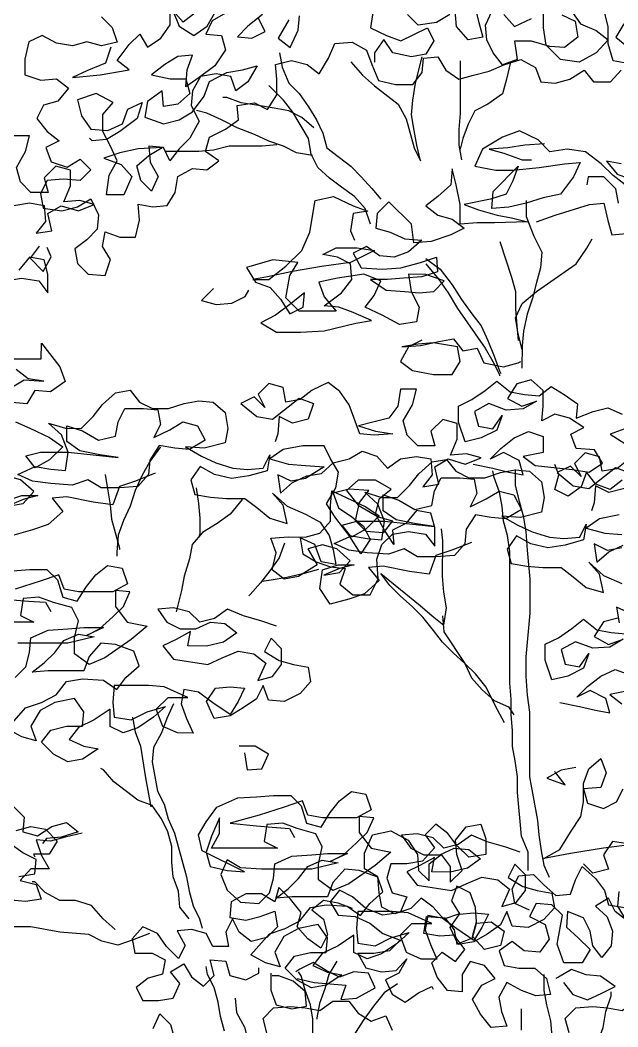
# Model space of a CAD drawing. Header units: inches. Extents: x 350994 to 353538, y 1581369 to 1583842.
# Drawn here: x 351255.843 to 351256.581, y 1583031.826 to 1583033.069 of the extents above; entities that cross this region are included whole.
import ezdxf

# ---------------------------------------------------------------- set-up
doc = ezdxf.new("R2010")
doc.units = ezdxf.units.IN
doc.header["$MEASUREMENT"] = 0
doc.linetypes.add('1', pattern=[0])
doc.layers.add('TREE', color=81, linetype='1')

# ---------------------------------------------------------------- blocks, each defined once
blk = doc.blocks.new('TREE_4')
at = {"color": 94}
for points in [[(-921.3, 7886.5), (-898.2, 7863.3), (-886.6, 7831.5), (-921.3, 7822.9), (-953.1, 7831.6), (-984.9, 7822.9), (-1019.6, 7828.7), (-1051.4, 7846.1), (-1080.3, 7831.7), (-1089.1, 7794.1), (-1089.1, 7759.4), (-1054.4, 7747.8), (-1019.7, 7750.7), (-993.7, 7730.4), (-1016.9, 7701.5), (-1048.7, 7692.9), (-1063.2, 7664), (-1040, 7635), (-1014, 7614.8), (-1043, 7600.4), (-1031.4, 7568.5), (-996.8, 7556.9), (-967.8, 7574.3), (-944.7, 7551.1), (-967.9, 7528), (-1005.4, 7530.9), (-1040.1, 7528.1), (-1054.6, 7499.2), (-1048.9, 7467.4), (-1008.4, 7461.5), (-973.7, 7470.2), (-944.8, 7487.5), (-927.5, 7452.8), (-930.4, 7421), (-953.5, 7397.9), (-979.6, 7377.7), (-973.8, 7345.9), (-950.7, 7322.7), (-913.1, 7319.8), (-901.5, 7354.5), (-918.8, 7383.4), (-913, 7415.2), (-881.2, 7403.6), (-846.5, 7403.6), (-837.8, 7441.1), (-840.7, 7475.8), (-808.9, 7470), (-777.1, 7472.9), (-759.7, 7501.8), (-753.9, 7536.5), (-722.1, 7553.8), (-690.3, 7550.9), (-664.2, 7571.1), (-693.1, 7591.4), (-684.4, 7623.2), (-649.7, 7640.5), (-620.8, 7660.7), (-623.6, 7692.5), (-586.1, 7698.2), (-557.2, 7683.8), (-536.9, 7715.5), (-536.9, 7750.2), (-539.7, 7782), (-505, 7790.7), (-470.3, 7782), (-444.3, 7761.7), (-424.1, 7796.4), (-409.6, 7828.2), (-372, 7831), (-340.2, 7813.7), (-328.7, 7781.9), (-314.2, 7747.1), (-276.7, 7738.4), (-239.1, 7738.4), (-218.8, 7764.4), (-215.9, 7796.2), (-184.1, 7799.1), (-166.8, 7770.1), (-137.9, 7749.9), (-106, 7758.5), (-71.3, 7767.2), (-39.5, 7781.6), (-1.9, 7793.1), (29.9, 7775.7), (41.4, 7743.9), (73.2, 7741), (105, 7749.7), (136.8, 7769.9), (157, 7743.8), (194.6, 7743.8), (217.8, 7769.8)], [(223.7, 7871), (206.3, 7842.1), (238.1, 7816)], [(232.3, 7784.2), (200.5, 7790), (188.9, 7827.6), (189, 7865.2), (180.3, 7899.9)], [(102.3, 7908.7), (128.3, 7871.1), (162.9, 7856.6), (188.9, 7836.3), (162.9, 7807.4), (125.3, 7787.2), (84.8, 7793), (53, 7824.9), (47.3, 7862.5), (47.3, 7902.9)], [(-39.4, 7891.5), (-16.3, 7865.4), (21.3, 7882.7)], [(87.8, 7891.3), (116.7, 7876.9), (122.4, 7842.2), (93.5, 7819.1), (61.7, 7822), (21.2, 7833.6), (-16.3, 7833.6), (-10.6, 7793.1), (-42.4, 7781.6), (-62.6, 7807.6), (-77.1, 7836.6), (-79.9, 7868.4), (-65.4, 7900.2)], [(-103, 7908.9), (-94.4, 7874.2), (-85.7, 7842.3), (-117.5, 7836.6), (-143.5, 7865.5), (-146.4, 7900.2)], [(-158, 7891.6), (-186.9, 7874.2), (-227.4, 7868.5), (-250.5, 7891.7)], [(-325.7, 7900.4), (-331.5, 7862.8), (-296.8, 7845.4), (-265, 7833.8), (-207.1, 7862.7), (-192.7, 7833.8), (-210.1, 7804.9), (-241.9, 7799.1), (-282.4, 7807.8), (-302.6, 7836.8), (-322.8, 7807.9), (-322.9, 7787.6)], [(-510.7, 7880.3), (-533.9, 7839.9), (-507.9, 7819.6), (-490.5, 7857.2), (-487.6, 7889)], [(-568.5, 7891.9), (-600.4, 7866), (-623.5, 7842.8), (-591.7, 7839.9), (-562.8, 7854.4), (-577.2, 7883.3)], [(-649.5, 7894.9), (-678.4, 7877.6), (-692.9, 7848.7), (-658.2, 7845.8), (-649.6, 7814), (-672.7, 7779.3), (-707.4, 7753.3), (-736.4, 7733.1), (-733.4, 7770.7), (-721.9, 7802.5), (-753.7, 7799.6), (-782.6, 7782.3), (-811.5, 7759.2), (-771.1, 7750.5), (-736.4, 7750.4), (-727.7, 7718.6), (-753.8, 7695.5), (-785.6, 7689.8), (-788.4, 7724.4), (-820.3, 7701.3), (-826.1, 7666.7), (-785.6, 7652.2), (-750.9, 7660.8), (-722, 7678.1), (-695.9, 7712.8), (-684.3, 7744.6), (-646.7, 7764.8), (-612, 7770.5), (-580.2, 7779.2), (-600.5, 7744.5), (-626.5, 7724.3), (-638, 7756.1), (-669.8, 7761.9), (-704.5, 7756.2), (-721.9, 7724.4), (-724.8, 7692.6), (-707.5, 7657.9), (-727.8, 7620.3), (-751, 7597.2), (-771.2, 7571.2), (-785.6, 7600.1), (-817.4, 7603), (-814.6, 7568.3), (-797.3, 7536.5), (-811.8, 7504.7), (-834.9, 7527.9), (-843.5, 7559.7), (-817.5, 7582.8), (-788.5, 7600.1), (-840.6, 7597.3), (-881.1, 7588.6), (-915.8, 7577.1), (-878.2, 7562.6), (-855.1, 7536.6), (-872.5, 7496.1), (-910.1, 7496.1), (-904.2, 7539.5), (-886.9, 7571.3), (-901.3, 7603.1), (-918.6, 7634.9), (-918.6, 7672.5), (-895.4, 7698.5), (-933, 7718.8), (-973.5, 7704.4), (-964.8, 7669.7), (-944.6, 7640.7), (-907, 7637.8), (-875.2, 7652.2), (-863.6, 7684), (-831.8, 7698.5), (-843.4, 7663.8), (-881, 7634.9), (-910, 7617.6), (-941.8, 7614.7), (-947.5, 7620.5)], [(-901.1, 7820), (-912.7, 7785.3), (-953.2, 7768), (-985, 7753.5), (-924.3, 7759.3), (-860.7, 7770.8), (-886.7, 7791), (-860.6, 7825.7), (-837.5, 7848.8), (-820.1, 7819.9), (-791.2, 7840.1), (-770.9, 7869), (-770.9, 7903.7)], [(-713.1, 7897.9), (-742, 7874.8), (-765.1, 7900.8), (-750.7, 7866.1), (-718.9, 7845.8), (-690, 7866), (-669.7, 7900.7)], [(-531, 7808.1), (-525.3, 7776.3), (-510.8, 7741.5), (-487.7, 7718.4), (-467.5, 7689.5), (-450.2, 7660.5), (-435.8, 7631.6), (-427.1, 7599.8), (-375.1, 7559.3), (-352, 7536.1), (-328.9, 7510.1), (-308.7, 7486.9)], [(-374.9, 7787.7), (-348.9, 7758.7), (-322.9, 7735.6), (-270.9, 7695.1), (-253.6, 7663.2), (-236.3, 7599.6), (-221.9, 7570.7), (-230.5, 7605.4), (-236.3, 7637.2), (-242, 7671.9), (-239.1, 7703.7), (-233.3, 7741.3), (-218.8, 7799.1)], [(-134.9, 7790.4), (-135, 7674.7), (-138, 7640), (-138, 7605.3), (-132.2, 7573.5)], [(-25.1, 7787.4), (-33.8, 7749.8), (-42.5, 7718), (-74.3, 7694.9), (-103.2, 7680.5), (-117.7, 7651.6), (-129.3, 7619.8), (-135.1, 7596.6)], [(-331.9, 7432), (-343.4, 7466.7), (-366.5, 7492.8), (-395.4, 7513), (-421.4, 7533.3), (-447.4, 7556.4), (-461.8, 7585.4), (-467.6, 7620.1), (-502.2, 7677.9), (-522.4, 7704), (-554.2, 7735.8)], [(-456, 7643.2), (-482, 7666.3), (-510.9, 7680.8), (-542.7, 7686.6), (-577.4, 7692.5), (-615, 7698.3), (-646.8, 7709.9), (-655.4, 7709.9)], [(-458.9, 7582.5), (-493.6, 7588.3), (-522.5, 7602.8), (-554.3, 7614.4), (-586.1, 7628.9), (-623.7, 7643.3), (-658.4, 7660.7), (-690.2, 7675.2), (-713.3, 7681)], [(-1651.4, 7441.4), (-1694.8, 7424.1), (-1729.5, 7412.6), (-1744, 7372.1), (-1787.4, 7377.9), (-1845.2, 7389.6), (-1877, 7386.7), (-1853.9, 7357.8), (-1885.7, 7328.9), (-1920.4, 7317.3), (-1960.9, 7305.8), (-1984, 7340.5), (-1978.2, 7381), (-1943.5, 7392.5), (-1908.8, 7392.5), (-1940.6, 7383.9), (-1975.3, 7369.4), (-1940.6, 7375.2), (-1917.5, 7401.2), (-1946.4, 7427.2), (-1978.2, 7435.9), (-2010, 7427.3), (-1989.8, 7392.6), (-2030.3, 7366.6), (-2062.1, 7360.8), (-2088.1, 7381.1), (-2079.4, 7418.7), (-2090.9, 7450.5), (-2053.3, 7453.4), (-2015.7, 7453.3), (-1983.9, 7462), (-1960.8, 7488), (-1960.7, 7522.7), (-1957.8, 7554.5), (-1926, 7540), (-1882.7, 7519.7), (-1853.8, 7499.4), (-1882.7, 7470.5), (-1914.5, 7453.2), (-1934.7, 7479.3), (-1902.9, 7487.9), (-1842.2, 7487.9), (-1732.4, 7476.2), (-1772.8, 7482), (-1816.2, 7490.7), (-1845.1, 7511), (-1845.1, 7545.7), (-1810.4, 7534.1), (-1775.7, 7513.8), (-1738.1, 7522.5), (-1732.3, 7554.3), (-1717.8, 7583.2), (-1677.3, 7583.1), (-1645.5, 7580.2), (-1639.8, 7548.4), (-1654.3, 7519.5), (-1619.5, 7536.8), (-1590.6, 7554.1), (-1558.8, 7545.4), (-1541.5, 7513.6), (-1576.2, 7493.4), (-1608, 7496.3), (-1642.7, 7502.1), (-1663, 7470.3), (-1665.9, 7438.5), (-1689, 7412.5), (-1729.5, 7409.7), (-1770, 7409.7), (-1798.9, 7427.1), (-1833.6, 7415.6), (-1879.9, 7418.5), (-1920.3, 7424.3), (-1952.1, 7438.8), (-1914.5, 7456.1), (-1879.8, 7450.3), (-1848, 7447.4), (-1842.2, 7487.9), (-1856.6, 7525.5), (-1885.5, 7551.5), (-1848, 7539.9), (-1813.3, 7539.9), (-1787.2, 7565.9), (-1766.9, 7591.9), (-1738, 7617.9), (-1706.2, 7623.6), (-1686, 7597.6), (-1657.1, 7583.1), (-1622.4, 7583.1), (-1587.7, 7594.6), (-1555.9, 7600.4), (-1524.1, 7597.4), (-1498.1, 7574.3), (-1492.3, 7539.6), (-1498.1, 7507.8), (-1544.4, 7496.3), (-1584.9, 7499.2), (-1550.2, 7478.9), (-1518.4, 7464.4), (-1480.8, 7452.8), (-1449, 7449.9), (-1414.3, 7452.8), (-1399.9, 7481.7), (-1405.7, 7447), (-1446.2, 7435.5), (-1483.8, 7429.7), (-1521.3, 7438.4), (-1553.1, 7455.8), (-1573.4, 7426.9), (-1564.7, 7395.1), (-1530, 7389.3), (-1495.4, 7386.3), (-1454.9, 7386.3), (-1428.9, 7366), (-1400, 7342.9), (-1362.4, 7331.3), (-1371, 7371.8), (-1394.1, 7397.8), (-1362.4, 7368.9), (-1321.9, 7351.5)], [(-1301.7, 7285), (-1333.5, 7299.5), (-1327.8, 7264.8)], [(-1131.1, 7307.9), (-1096.4, 7313.7), (-1058.8, 7307.9), (-1038.6, 7281.8), (-1038.6, 7322.3), (-1047.2, 7354.1), (-1079, 7359.9), (-1102.2, 7331.1)], [(-1327.6, 7501.8), (-1370.9, 7493.2), (-1399.9, 7473), (-1359.4, 7461.4), (-1321.8, 7458.5)], [(-1321.8, 7429.6), (-1353.6, 7423.8), (-1382.5, 7438.3), (-1376.8, 7397.8), (-1350.8, 7420.9), (-1318.9, 7435.3)], [(-1113.6, 7472.7), (-1078.9, 7478.5), (-1047.1, 7472.7), (-1044.3, 7438), (-1064.5, 7412), (-1029.8, 7417.7), (-1038.5, 7455.3), (-1009.5, 7472.6), (-972, 7461), (-937.3, 7475.5), (-969, 7484.2), (-1003.7, 7481.3), (-989.3, 7516), (-989.2, 7550.7), (-1021, 7559.4), (-1047.1, 7533.4), (-1038.4, 7501.6), (-1076, 7501.6), (-1099.1, 7524.8), (-1107.8, 7556.6), (-1087.5, 7591.3), (-1078.8, 7625.9), (-1113.5, 7626)], [(-1307.2, 7623.3), (-1333.2, 7603), (-1365.1, 7597.3), (-1370.8, 7629.1), (-1402.6, 7637.8), (-1425.8, 7614.7), (-1411.3, 7585.8), (-1434.4, 7608.9), (-1463.4, 7594.5), (-1428.7, 7565.5), (-1394, 7559.7), (-1336.1, 7605.9), (-1304.3, 7594.3)], [(-1315.9, 7559.7), (-1350.6, 7551), (-1379.5, 7565.5), (-1382.5, 7527.9), (-1388.3, 7510.6)], [(32.4, 7437.5), (72.9, 7451.9), (148.1, 7474.9), (179.9, 7477.8), (188.6, 7440.2), (197.2, 7408.4), (229, 7411.3)], [(226.2, 7518.2), (200.2, 7538.5), (174.2, 7564.5), (139.6, 7590.6), (99.1, 7596.4), (61.5, 7590.7), (35.5, 7616.7), (-5, 7637), (-42.6, 7622.6), (-86, 7596.6), (-103.3, 7559), (-57.1, 7550.3), (-19.5, 7550.3), (38.3, 7556), (93.3, 7564.6), (128, 7567.5), (113.5, 7535.7), (84.5, 7498.1), (46.9, 7489.5), (9.3, 7478), (-28.2, 7469.3), (-65.8, 7466.5), (-62.9, 7504), (-7.9, 7558.9), (-19.5, 7527.1), (-34, 7498.2), (-68.7, 7486.7), (-126.5, 7475.2), (-94.8, 7463.6), (-54.3, 7452), (-22.5, 7446.2), (12.2, 7437.5), (-60.1, 7434.7), (-97.7, 7434.7), (-135.3, 7431.8), (-135.2, 7475.2), (-143.9, 7518.6), (-152.5, 7553.3), (-155.4, 7518.6), (-184.4, 7492.6), (-210.4, 7472.4), (-184.4, 7452.1), (-152.6, 7443.4), (-126.6, 7423.1), (-155.5, 7408.7), (-198.9, 7394.3), (-236.5, 7391.4), (-242.2, 7431.9), (-291.3, 7481.1), (-317.4, 7455.1), (-320.3, 7423.3), (-288.5, 7414.6), (-256.7, 7400.1), (-219.1, 7397.2), (-248.1, 7371.2), (-279.9, 7359.7), (-311.7, 7362.6), (-340.6, 7382.9), (-369.5, 7368.4), (-352.2, 7336.6), (-305.9, 7333.7), (-265.5, 7336.5), (-222.1, 7348.1), (-187.4, 7359.6), (-184.5, 7327.8), (-219.2, 7316.3), (-259.7, 7313.4), (-294.4, 7310.5), (-332, 7310.6), (-297.3, 7287.4), (-256.8, 7284.5), (-225, 7281.6), (-193.2, 7284.4), (-170.1, 7307.5), (-210.5, 7322), (-248.1, 7322.1), (-242.4, 7284.5), (-225.1, 7249.8), (-230.9, 7218), (-268.5, 7212.2), (-306, 7232.5), (-343.6, 7249.9), (-323.3, 7275.9), (-308.9, 7307.7), (-346.4, 7322.2), (-404.3, 7313.5), (-444.7, 7304.9), (-433.2, 7273.1), (-407.2, 7241.3), (-488.2, 7241.3), (-517.1, 7270.3), (-508.3, 7319.4), (-491, 7348.3), (-545.9, 7354.1), (-603.7, 7336.8), (-583.5, 7305), (-551.7, 7293.4), (-528.6, 7267.4), (-508.4, 7235.6), (-479.5, 7250), (-476.6, 7281.8), (-508.4, 7255.8), (-540.2, 7232.7), (-572, 7215.4), (-537.4, 7195.1), (-485.3, 7195.1), (-433.3, 7197.9), (-363.9, 7215.2), (-329.2, 7220.9), (-369.6, 7238.3), (-401.4, 7249.9), (-433.2, 7252.8), (-395.6, 7281.7), (-372.5, 7310.6), (-375.3, 7345.3), (-404.2, 7359.8), (-436, 7365.6), (-407.1, 7380), (-360.8, 7380), (-323.2, 7374.2), (-375.3, 7348.2), (-438.9, 7339.6), (-502.5, 7328.1), (-557.5, 7316.6), (-589.3, 7310.8), (-554.6, 7310.8), (-517, 7339.7), (-482.3, 7374.3), (-464.9, 7414.8), (-453.3, 7484.2), (-412.8, 7492.8), (-369.4, 7472.5), (-337.6, 7460.9), (-369.4, 7455.2), (-375.2, 7417.6), (-366.6, 7397.3)], [(-537, 7605.7), (-568.8, 7602.8), (-641.1, 7602.9), (-675.8, 7594.2), (-707.6, 7591.4), (-779.9, 7591.4)], [(49.9, 7608), (6.6, 7605.2), (-31, 7599.4), (-71.5, 7596.6), (-39.7, 7587.9), (0.8, 7573.4), (21, 7573.4)], [(217.6, 7564.5), (185.8, 7570.3), (208.9, 7541.4), (240.7, 7529.8)], [(211.7, 7477.8), (206, 7509.6), (180, 7535.6), (145.3, 7535.7), (142.4, 7518.3)], [(9.4, 7483.7), (9.3, 7449), (26.6, 7405.7), (43.9, 7370.9), (41, 7336.3), (32.3, 7304.5), (23.6, 7269.8), (12, 7235.1), (3.3, 7197.5), (0.4, 7165.7), (0.3, 7116.6)], [(0.4, 7157), (-8.3, 7191.7), (-14, 7226.4), (0.5, 7258.2), (32.3, 7284.2), (119.1, 7344.9), (142.3, 7379.5), (153.8, 7399.8)], [(-1057.6, 7383.5), (-1077.9, 7357.5), (-1049, 7328.6), (-1031.6, 7360.4), (-1040.3, 7380.6)], [(-48.6, 7394.2), (-22.6, 7316.1), (-14, 7284.3), (-14, 7246.7), (-11.1, 7209.1), (-8.3, 7177.3)], [(-210.5, 7356.7), (-178.7, 7333.6), (-152.7, 7298.8), (-132.5, 7267), (-109.4, 7235.2), (-89.2, 7209.2), (-74.8, 7177.3), (-60.3, 7142.6), (-48.8, 7110.8), (-45.9, 7105)], [(-210.5, 7345.2), (-181.6, 7310.4), (-161.4, 7281.5), (-141.2, 7246.8), (-80.6, 7160), (-63.3, 7131.1), (-48.8, 7102.1), (-48.8, 7099.3)], [(-676.1, 7290.7), (-702.1, 7264.7), (-670.3, 7256), (-635.6, 7258.8), (-606.7, 7273.2), (-598, 7287.7)], [(-1458, 7090.7), (-1414.6, 7082), (-1379.9, 7073.3), (-1348.1, 7067.5), (-1356.8, 7099.3), (-1391.5, 7116.7), (-1420.4, 7102.3), (-1397.2, 7125.4), (-1368.3, 7148.5), (-1336.5, 7162.9), (-1304.7, 7151.3)], [(-1304.7, 7116.6), (-1348.1, 7108), (-1322.1, 7087.7)], [(-1330.6, 7275.7), (-1362.4, 7267), (-1382.7, 7235.2), (-1350.9, 7217.9), (-1319.1, 7229.4), (-1348, 7212.1), (-1385.6, 7209.2), (-1423.2, 7223.7), (-1455, 7206.4), (-1446.3, 7174.6), (-1414.5, 7168.8), (-1394.3, 7197.7), (-1405.9, 7165.9), (-1440.6, 7148.5), (-1475.3, 7139.9), (-1489.7, 7183.3), (-1489.7, 7218), (-1460.7, 7232.4), (-1431.8, 7252.6), (-1405.8, 7272.8), (-1376.9, 7249.7), (-1345.1, 7243.9), (-1313.3, 7240.9)], [(-1125.4, 7136.7), (-1053.2, 7136.6), (-1053.1, 7171.3), (-1012.7, 7119.2), (-1001.2, 7087.4), (-1033, 7064.3), (-1067.7, 7067.2), (-1085.1, 7038.3), (-1116.9, 7041.3)], [(-1119.7, 7073.1), (-1090.8, 7090.4), (-1047.4, 7087.5), (-1082.1, 7093.3), (-1108.1, 7113.5)], [(-219.3, 7177.5), (-248.3, 7163), (-265.6, 7131.3), (-239.6, 7111), (-193.4, 7102.3), (-152.9, 7102.2), (-135.5, 7131.1), (-141.3, 7162.9), (-193.3, 7171.7), (-228, 7168.8), (-262.7, 7163.1), (-222.2, 7165.9), (-181.8, 7174.5), (-149.9, 7180.3), (-129.7, 7154.3), (-97.9, 7160), (-83.5, 7128.2), (-40.1, 7119.5), (-8.3, 7128.1), (-2.5, 7131)], [(-106.8, 6905.6), (-63.5, 6896.9), (-28.8, 6888.2), (3, 6882.4), (-5.6, 6914.2), (-40.3, 6931.5), (-69.2, 6917.1), (-46.1, 6940.2), (-17.1, 6963.3), (14.7, 6977.8), (46.5, 6966.2), (46.4, 6931.5), (3.1, 6922.8), (29.1, 6902.6), (63.8, 6899.6), (110, 6893.8), (147.6, 6888), (176.5, 6908.2), (159.2, 6937.1), (118.7, 6940.1), (107.2, 6971.9), (136.1, 6986.3), (104.3, 7006.6), (72.5, 7015.3), (43.6, 7000.9), (46.5, 7032.7), (46.6, 7067.4), (20.6, 7090.5), (-11.3, 7081.9), (-31.5, 7050.1), (0.3, 7032.7), (32.1, 7044.2), (3.2, 7026.9), (-34.4, 7024.1), (-72, 7038.6), (-103.8, 7021.2), (-95.2, 6989.4), (-63.4, 6983.6), (-43.1, 7012.5), (-54.7, 6980.7), (-89.4, 6963.4), (-124.1, 6954.8), (-138.5, 6998.1), (-138.5, 7032.8), (-109.6, 7047.3), (-80.7, 7067.5), (-54.6, 7087.7), (-25.7, 7064.5), (6.1, 7058.7), (37.9, 7055.8), (63.9, 7076), (92.8, 7058.6), (121.7, 7038.4), (118.8, 7006.6), (156.4, 7021), (188.2, 7029.6), (220, 7015.2)], [(225.7, 6983.3), (193.9, 6971.8), (225.7, 6951.5)], [(219.9, 6870.6), (193.8, 6850.4), (162, 6862), (141.8, 6888), (130.2, 6856.2), (101.3, 6836), (72.4, 6850.5), (81.1, 6882.3), (72.4, 6905.4)], [(-803.6, 6886), (-847, 6868.7), (-881.7, 6857.1), (-896.2, 6816.7), (-939.6, 6822.5), (-997.4, 6834.1), (-1029.2, 6831.3), (-1006.1, 6802.3), (-1037.9, 6773.4), (-1072.7, 6761.9), (-1113.1, 6750.4)], [(-1130.4, 6825.6), (-1095.7, 6837.1), (-1061, 6837.1), (-1092.8, 6828.4), (-1127.5, 6814), (-1092.8, 6819.8), (-1069.7, 6845.8), (-1098.6, 6871.8), (-1130.4, 6880.5)], [(-1110, 6999), (-1078.2, 6984.5), (-1034.9, 6964.3), (-1006, 6944), (-1034.9, 6915.1), (-1066.7, 6897.8), (-1087, 6923.8), (-1055.1, 6932.5), (-994.4, 6932.4), (-884.6, 6920.8), (-925, 6926.6), (-968.4, 6935.3), (-997.3, 6955.6), (-997.3, 6990.2), (-962.6, 6978.7), (-927.9, 6958.4), (-890.3, 6967), (-884.5, 6998.8), (-870, 7027.7), (-829.5, 7027.7), (-797.7, 7024.8), (-792, 6993), (-806.5, 6964.1), (-771.8, 6981.4), (-742.8, 6998.7), (-711, 6990), (-693.7, 6958.2), (-728.4, 6938), (-760.2, 6940.9), (-794.9, 6946.7), (-815.2, 6914.9), (-818.1, 6883.1), (-841.3, 6857.1), (-881.7, 6854.3), (-922.2, 6854.3), (-951.1, 6871.7), (-985.8, 6860.1), (-1032.1, 6863.1), (-1072.6, 6868.9), (-1104.3, 6883.4), (-1066.7, 6900.7), (-1032.1, 6894.9), (-1000.3, 6891.9), (-994.4, 6932.4), (-1008.9, 6970), (-1037.7, 6996.1), (-1000.2, 6984.5), (-965.5, 6984.4), (-939.4, 7010.4), (-919.2, 7036.4), (-890.2, 7062.4), (-858.4, 7068.2), (-838.2, 7042.1), (-809.3, 7027.7), (-774.6, 7027.6), (-739.9, 7039.2), (-708.1, 7044.9), (-676.3, 7042), (-650.3, 7018.8), (-644.5, 6984.1), (-650.3, 6952.3), (-696.6, 6940.8), (-737.1, 6943.8), (-702.4, 6923.5), (-670.6, 6909), (-633.1, 6897.4), (-601.2, 6894.5), (-566.6, 6897.3), (-552.1, 6926.2), (-557.9, 6891.5), (-598.4, 6880), (-636, 6874.3), (-673.5, 6883), (-705.3, 6900.4), (-725.6, 6871.5), (-717, 6839.6), (-682.3, 6833.8), (-647.6, 6830.9), (-607.1, 6830.9), (-581.1, 6810.6), (-552.2, 6787.5), (-514.6, 6775.9), (-523.3, 6816.3), (-546.4, 6842.4), (-514.6, 6813.4), (-474.1, 6796.1), (-442.3, 6778.7), (-422.1, 6749.7), (-413.5, 6717.9), (-407.7, 6686.1), (-439.5, 6691.9), (-453.9, 6729.5), (-485.7, 6744), (-480, 6709.3), (-451.1, 6691.9), (-419.3, 6680.4), (-387.5, 6677.4), (-399.1, 6642.7), (-370.2, 6619.6), (-332.6, 6619.6), (-315.2, 6654.2), (-318.1, 6697.6), (-306.5, 6729.4), (-283.3, 6752.5), (-248.6, 6758.3), (-211.1, 6752.4), (-190.8, 6726.4), (-190.8, 6766.9), (-199.4, 6798.7), (-231.2, 6804.5), (-254.4, 6775.6), (-283.3, 6761.2), (-280.5, 6729.4), (-300.7, 6761.2), (-320.9, 6795.9), (-312.2, 6830.6), (-286.1, 6850.8), (-320.8, 6871.1), (-358.4, 6871.1), (-384.4, 6848), (-358.5, 6816.2), (-315.1, 6790.1), (-283.3, 6781.4), (-303.6, 6755.4), (-341.2, 6758.3), (-364.3, 6781.5), (-355.6, 6822), (-335.3, 6848), (-378.7, 6850.9), (-413.4, 6842.3), (-401.8, 6810.4), (-372.9, 6790.2), (-346.9, 6769.9), (-332.5, 6741), (-352.8, 6709.2), (-378.8, 6749.7), (-407.6, 6787.3), (-427.8, 6819.1), (-407.6, 6853.8), (-401.8, 6888.5), (-419.1, 6917.4), (-433.5, 6946.4), (-479.8, 6946.4), (-523.1, 6937.8), (-552.1, 6917.6), (-511.6, 6906), (-474, 6903), (-433.5, 6900.1), (-474.1, 6874.1), (-505.9, 6868.4), (-534.8, 6882.8), (-529, 6842.4), (-503, 6865.5), (-471.2, 6879.9), (-439.3, 6885.7), (-413.3, 6908.8), (-378.6, 6917.4), (-349.7, 6934.7), (-317.9, 6923.1), (-294.8, 6897.1), (-265.8, 6917.3), (-231.1, 6923), (-199.3, 6917.2), (-196.5, 6882.5), (-216.7, 6856.5), (-182, 6862.3), (-190.7, 6899.9), (-161.8, 6917.2), (-124.2, 6905.6), (-89.5, 6920), (-121.3, 6928.7), (-156, 6925.9), (-141.5, 6960.6), (-141.4, 6995.2), (-173.2, 7004), (-199.3, 6978), (-190.6, 6946.1), (-228.2, 6946.2), (-251.3, 6969.3), (-260, 7001.1), (-239.7, 7035.8), (-231, 7070.5), (-265.7, 7070.5), (-271.5, 7033), (-291.8, 7007), (-323.6, 6998.3), (-358.3, 6989.7), (-320.7, 6978.1), (-283.1, 6972.2), (-323.6, 6969.4), (-355.4, 6972.3), (-378.5, 7035.9), (-398.7, 7064.9), (-424.7, 7085.1), (-459.4, 7067.8), (-485.5, 7047.6), (-517.3, 7041.9), (-523, 7073.7), (-554.8, 7082.4), (-578, 7059.3), (-563.5, 7030.3), (-586.6, 7053.5), (-615.6, 7039.1), (-580.9, 7010.1), (-546.2, 7004.3), (-488.3, 7050.5), (-456.6, 7038.9), (-468.1, 7004.2), (-502.9, 6995.6), (-531.8, 7010.1), (-534.7, 6972.5), (-540.5, 6955.1)], [(-792, 6943.8), (-815.2, 6912), (-832.6, 6880.2), (-847.1, 6848.4), (-858.6, 6813.8), (-873.1, 6782), (-884.7, 6750.2), (-887.7, 6712.6), (-887.7, 6703.9)], [(-1544.7, 6761.9), (-1576.5, 6773.5), (-1617, 6785.1), (-1651.6, 6799.6), (-1680.6, 6779.4), (-1712.4, 6770.8), (-1735.5, 6793.9), (-1770.2, 6802.6), (-1804.9, 6799.8), (-1784.7, 6770.8), (-1755.8, 6756.4), (-1721.1, 6756.3), (-1689.3, 6770.8), (-1657.5, 6767.8), (-1631.5, 6747.6), (-1660.4, 6727.4), (-1698, 6718.7), (-1738.5, 6718.8), (-1732.6, 6750.6), (-1764.5, 6733.2), (-1793.4, 6718.8), (-1770.3, 6689.9), (-1695.1, 6678.2), (-1663.3, 6692.7), (-1628.6, 6707.1), (-1593.9, 6701.3), (-1567.9, 6681), (-1585.3, 6643.4), (-1553.5, 6652.1), (-1533.2, 6678.1), (-1533.2, 6712.8), (-1556.3, 6735.9), (-1570.8, 6707), (-1539, 6686.8), (-1507.2, 6678.1), (-1475.4, 6672.3), (-1469.6, 6640.4), (-1492.8, 6614.4), (-1527.5, 6597.1), (-1562.2, 6600.1), (-1573.7, 6631.9), (-1588.2, 6603), (-1617.1, 6582.8), (-1646.1, 6565.4), (-1680.8, 6559.7), (-1698.1, 6597.3), (-1677.8, 6626.2), (-1646, 6629), (-1614.2, 6626.1), (-1628.7, 6597.2), (-1646.1, 6568.3), (-1683.6, 6594.4), (-1715.4, 6617.5), (-1747.2, 6623.4), (-1753, 6591.6), (-1741.5, 6559.7), (-1727.1, 6527.9), (-1761.8, 6528), (-1793.6, 6542.4), (-1808, 6580), (-1781.9, 6606), (-1738.6, 6606), (-1790.6, 6629.2), (-1825.3, 6632.1), (-1900.5, 6632.2), (-1903.4, 6594.6), (-1900.5, 6562.8), (-1862.9, 6557), (-1828.2, 6574.3), (-1787.7, 6585.8), (-1813.8, 6562.7), (-1848.5, 6539.6), (-1880.3, 6528.1), (-1909.2, 6542.5), (-1909.2, 6580.1), (-1943.9, 6557), (-1978.6, 6539.7), (-1998.9, 6513.7), (-1967.1, 6499.2), (-1935.3, 6493.4), (-1970, 6470.3), (-2001.8, 6464.6), (-2033.6, 6481.9), (-2059.6, 6508), (-2039.3, 6534), (-2004.6, 6542.6), (-1969.9, 6542.6), (-1967, 6574.4), (-1987.2, 6603.3), (-2030.6, 6594.7), (-2062.4, 6577.4), (-2082.7, 6542.7), (-2071.1, 6510.9), (-2102.9, 6519.6), (-2134.7, 6537), (-2094.2, 6583.2), (-2059.5, 6594.7), (-2027.7, 6612), (-2004.5, 6640.9), (-1969.8, 6646.7), (-1923.6, 6643.8), (-1894.7, 6623.5), (-1874.4, 6649.5), (-1845.5, 6675.5), (-1857, 6707.3), (-1897.5, 6721.8), (-1929.3, 6724.7), (-1955.3, 6695.8), (-1966.9, 6664), (-2045, 6664.1), (-2079.7, 6661.2), (-2053.6, 6681.5), (-2030.5, 6704.6), (-2010.2, 6730.6), (-1978.4, 6745), (-1943.7, 6739.2), (-2001.6, 6724.8), (-2111.4, 6724.9), (-2157.7, 6727.8), (-2186.6, 6745.2), (-2201.1, 6713.4), (-2186.6, 6678.7), (-2157.8, 6652.6), (-2117.3, 6649.7), (-2094.1, 6672.8), (-2085.4, 6704.6), (-2082.5, 6736.4), (-2044.9, 6753.7), (-2001.5, 6756.6), (-1966.8, 6759.4), (-1923.5, 6759.4), (-1961.1, 6742.1), (-1932.1, 6756.5), (-1903.2, 6782.5), (-1880.1, 6805.6), (-1865.6, 6837.4), (-1897.4, 6840.3), (-1897.4, 6805.6), (-1871.4, 6770.9), (-1828, 6762.2), (-1862.8, 6733.3), (-1920.6, 6692.9), (-1955.3, 6678.5), (-1987.1, 6701.6), (-1987.1, 6736.3), (-1978.4, 6773.9), (-1992.8, 6802.8), (-2033.3, 6814.4), (-2065.1, 6826), (-2099.8, 6823.2), (-2105.6, 6785.6), (-2076.7, 6771.1), (-2221.3, 6771.2), (-2203.9, 6803), (-2203.8, 6837.7), (-2221.2, 6797.3), (-2232.8, 6762.6), (-2224.2, 6730.8), (-2186.6, 6722.1), (-2149, 6719.1), (-2241.5, 6765.5), (-2250.1, 6800.2), (-2232.8, 6829.1), (-2209.6, 6860.9), (-2163.3, 6881.1), (-2122.9, 6883.9), (-2085.3, 6886.8), (-2047.7, 6886.7), (-2024.6, 6863.6), (-2013, 6826), (-1981.2, 6817.3), (-1961, 6849.1), (-1940.7, 6875.1), (-1914.7, 6895.3), (-1882.9, 6889.5), (-1871.3, 6854.8), (-1903.2, 6837.4), (-1978.3, 6837.5), (-2010.1, 6843.3), (-2021.7, 6875.1), (-2062.2, 6860.7), (-2117.1, 6843.4), (-2180.7, 6826.1), (-2122.9, 6820.3), (-2088.2, 6817.4), (-2050.6, 6814.5), (-2039.1, 6794.2)], [(13.8, 6015), (13.8, 6055.4), (-0.6, 6090.1), (-9.2, 6185.6), (-9.2, 6220.3), (-14.9, 6255), (-20.7, 6286.8), (-20.6, 6321.5), (-23.5, 6356.2), (-23.5, 6390.9), (-26.3, 6425.6), (-26, 6714.7), (-31.8, 6749.4), (-40.4, 6781.2), (-43.3, 6813), (-49.1, 6844.8), (-60.6, 6876.6), (-63.5, 6891.1)], [(-14.3, 6893.9), (-14.3, 6859.2), (-5.7, 6824.5), (2.9, 6792.7), (8.7, 6758), (11.5, 6717.5), (17.3, 6653.9), (17.2, 6578.8), (8.4, 6483.4), (8.4, 6440), (11.3, 6399.5), (17, 6361.9), (16.9, 6220.2), (34.1, 6124.8), (37, 6093), (42.7, 6058.3), (48.5, 6026.5), (60, 6000.5)], [(-913.5, 6883.2), (-907.8, 6851.4), (-902, 6816.7), (-899.2, 6784.9), (-881.9, 6721.3), (-881.9, 6718.4)], [(-714, 6854.1), (-708.3, 6819.4), (-705.4, 6787.6), (-705.5, 6752.9), (-708.4, 6744.2)], [(-612.9, 6828), (-638.9, 6796.2), (-667.9, 6776), (-699.7, 6755.8), (-722.8, 6729.8), (-728.6, 6698), (-740.2, 6660.4), (-746.1, 6628.6), (-757.7, 6582.4)], [(-38, 6338.8), (-58.2, 6376.4), (-78.4, 6416.9), (-101.5, 6445.9), (-124.6, 6469), (-150.6, 6492.2), (-173.7, 6515.3), (-193.9, 6541.4), (-217, 6570.3), (-240.1, 6593.4), (-266.1, 6616.6), (-289.2, 6639.8), (-309.4, 6665.8), (-222.8, 6596.3), (-196.8, 6573.2), (-170.8, 6552.9), (-164.9, 6590.5), (-170.7, 6625.2), (-173.6, 6659.9), (-173.5, 6738), (-176.3, 6764)], [(-520.4, 6732.5), (-532, 6700.7), (-552.3, 6671.8), (-572.6, 6645.8), (-595.7, 6619.8), (-598.6, 6616.9)], [(-538, 6550.4), (-569.7, 6561.9), (-610.2, 6573.5), (-644.9, 6588), (-673.8, 6567.8), (-705.6, 6559.2), (-728.8, 6582.3), (-763.4, 6591), (-798.1, 6588.2), (-777.9, 6559.2), (-749, 6544.8), (-714.3, 6544.7), (-682.5, 6559.2), (-650.7, 6556.2), (-624.7, 6536), (-653.6, 6515.8), (-691.2, 6507.1), (-731.7, 6507.2), (-725.9, 6539), (-757.7, 6521.6), (-786.6, 6507.2), (-763.5, 6478.3), (-688.4, 6466.6), (-656.6, 6481.1), (-621.9, 6495.5), (-587.2, 6489.7), (-561.2, 6469.4), (-578.5, 6431.8), (-546.7, 6440.5), (-526.5, 6466.5), (-526.4, 6501.2), (-549.5, 6524.3), (-564, 6495.4), (-532.2, 6475.2), (-500.4, 6466.5), (-468.6, 6460.7), (-462.9, 6428.8), (-486, 6402.8), (-520.8, 6385.5), (-555.5, 6388.5), (-567, 6420.3), (-581.5, 6391.4), (-610.4, 6371.2), (-639.3, 6353.8), (-674, 6348.1), (-691.3, 6385.7), (-671.1, 6414.6), (-639.3, 6417.4), (-607.5, 6414.5), (-622, 6385.6), (-639.3, 6356.7), (-676.9, 6382.8), (-708.7, 6405.9), (-740.5, 6411.8), (-746.3, 6380), (-734.7, 6348.1), (-720.3, 6316.3), (-755, 6316.4), (-786.8, 6330.8), (-801.2, 6368.4), (-775.2, 6394.4), (-731.8, 6394.4), (-783.8, 6417.6), (-818.5, 6420.5), (-893.7, 6420.6), (-896.6, 6383), (-893.8, 6351.2), (-856.2, 6345.4), (-821.5, 6362.7), (-781, 6374.2), (-807, 6351.1), (-841.7, 6328), (-873.6, 6316.5), (-902.5, 6330.9), (-902.4, 6368.5), (-937.1, 6345.4), (-971.9, 6328.1), (-992.1, 6302.1), (-960.3, 6287.6), (-928.5, 6281.8), (-963.2, 6258.7), (-995.1, 6253), (-1026.8, 6270.3), (-1052.8, 6296.4), (-1032.6, 6322.4), (-997.9, 6331), (-963.2, 6331), (-960.3, 6362.8), (-980.5, 6391.7), (-1023.8, 6383.1), (-1055.7, 6365.8), (-1075.9, 6331.1), (-1064.4, 6299.3), (-1096.2, 6308), (-1128, 6325.4), (-1087.5, 6371.6), (-1052.8, 6383.1), (-1020.9, 6400.4), (-997.8, 6429.3), (-963.1, 6435.1), (-916.8, 6432.2), (-887.9, 6411.9), (-867.7, 6437.9), (-838.7, 6463.9), (-850.3, 6495.7), (-890.7, 6510.2), (-922.5, 6513.1), (-948.6, 6484.2), (-960.2, 6452.4), (-1038.2, 6452.5), (-1072.9, 6449.6), (-1046.9, 6469.9), (-1023.7, 6493), (-1003.5, 6519), (-971.7, 6533.4), (-937, 6527.6), (-994.8, 6513.2), (-1104.7, 6513.3)], [(-1110.5, 6438.1), (-1087.4, 6461.2), (-1078.7, 6493), (-1075.8, 6524.8), (-1038.2, 6542.1), (-994.8, 6545), (-960.1, 6547.8), (-916.7, 6547.8), (-954.3, 6530.5), (-925.4, 6544.9), (-896.5, 6570.9), (-873.3, 6594), (-858.8, 6625.8), (-890.6, 6628.7), (-890.7, 6594), (-864.7, 6559.3), (-821.3, 6550.6), (-856, 6521.7), (-913.9, 6481.3), (-948.6, 6466.9), (-980.4, 6490), (-980.3, 6524.7), (-971.6, 6562.3), (-986.1, 6591.2), (-1026.5, 6602.8), (-1058.3, 6614.4), (-1093, 6611.6), (-1098.8, 6574), (-1069.9, 6559.5), (-1214.5, 6559.6)], [(-1116.1, 6672.3), (-1078.5, 6675.2), (-1040.9, 6675.1), (-1017.8, 6652), (-1006.3, 6614.4), (-974.5, 6605.7), (-954.2, 6637.5), (-934, 6663.5), (-907.9, 6683.7), (-876.1, 6677.9), (-864.6, 6643.2), (-896.4, 6625.9), (-971.6, 6625.9), (-1003.4, 6631.7), (-1014.9, 6663.5), (-1055.4, 6649.1), (-1110.4, 6631.8)], [(-1116.2, 6608.7), (-1081.5, 6605.8), (-1043.9, 6602.9), (-1032.3, 6582.6)], [(-445.3, 6674.6), (-477.1, 6665.9), (-514.7, 6657.3), (-549.4, 6651.6), (-569.7, 6648.7)], [(-173.6, 6573.1), (-170.8, 6538.5), (-124.6, 6469), (-110.1, 6437.2), (-87, 6411.2), (-61, 6388), (-29.2, 6373.5), (-17.7, 6356.2)], [(-2099.7, 6366.1), (-2108.3, 6397.9), (-2085.1, 6421.1), (-2047.6, 6423.9), (-2015.8, 6421), (-1984, 6415.2), (-1955, 6435.4), (-1920.3, 6435.4), (-1900.1, 6409.3), (-1871.2, 6391.9), (-1839.4, 6403.5), (-1825, 6371.7)], [(-1437.3, 6366.1), (-1446, 6397.9), (-1422.8, 6421.1), (-1385.2, 6423.9), (-1353.4, 6421), (-1321.6, 6415.2), (-1292.7, 6435.4), (-1258, 6435.4), (-1237.8, 6409.3), (-1208.9, 6391.9), (-1177.1, 6403.5), (-1162.6, 6371.7)], [(-1113.7, 6154.8), (-1090.6, 6131.6), (-1093.5, 6099.8), (-1061.7, 6091.1), (-1029.9, 6111.3), (-998.1, 6120), (-972.1, 6099.7), (-1009.7, 6088.2), (-1041.5, 6085.3), (-1050.2, 6073.8)], [(-763.6, 6380), (-778.1, 6348.2), (-789.7, 6316.4), (-807.1, 6284.6), (-810, 6252.8), (-798.5, 6189.2), (-784.1, 6160.3), (-775.4, 6128.4), (-761, 6096.6), (-735.1, 6001.2), (-729.3, 5969.4), (-720.7, 5937.6), (-706.2, 5908.6), (-700.5, 5888.4)], [(-853.3, 6351.1), (-847.5, 6319.3), (-836, 6287.5), (-824.5, 6218.1), (-813, 6154.5)], [(-607.6, 6272.9), (-601.9, 6235.3), (-570, 6238.1), (-555.6, 6269.9), (-584.5, 6287.3), (-619.2, 6287.3)], [(444.7, 6084), (369.5, 6084), (311.7, 6078.3), (248, 6072.6), (178.6, 6064), (106.3, 6052.5), (48.5, 6040.9), (83.2, 6061.2), (106.4, 6098.7), (129.6, 6133.4), (135.4, 6165.2), (135.4, 6205.7), (147, 6237.5), (173, 6260.6), (184.6, 6228.8), (173, 6197), (135.4, 6194.1), (144, 6162.3), (178.7, 6150.7), (207.6, 6165.1), (222.1, 6194)], [(-729.4, 5908.7), (-749.6, 5934.7), (-752.4, 5969.4), (-764, 6001.2), (-766.8, 6033), (-766.8, 6067.7), (-775.5, 6099.5), (-789.9, 6128.5), (-810.1, 6157.4), (-841.9, 6169), (-893.9, 6209.5), (-917, 6235.5), (-922.8, 6238.4)], [(118.1, 6240.4), (86.3, 6234.6), (54.5, 6217.3), (94.9, 6202.8), (74.7, 6228.9), (71.8, 6231.8)], [(16.6, 5928.2), (-15.2, 5942.7), (-20.9, 5974.5), (-6.5, 6003.4), (25.3, 6006.3), (48.5, 5983.1), (74.5, 5960), (106.3, 5962.8), (117.9, 5994.6), (132.3, 6023.5), (161.2, 5997.5), (181.4, 5971.4), (190.1, 5939.6), (224.8, 5933.8)], [(233.4, 5902), (204.5, 5925.2), (190.1, 5954.1), (161.2, 5936.8), (187.2, 5913.6), (198.7, 5881.8), (195.8, 5850), (175.5, 5824), (155.3, 5850), (149.6, 5881.8), (135.1, 5910.8), (100.4, 5925.2), (97.5, 5890.6), (123.5, 5867.4), (149.5, 5841.4), (132.2, 5812.5), (91.7, 5812.5), (77.3, 5853), (88.9, 5916.6), (65.8, 5939.7), (31.1, 5942.7), (16.6, 5913.8), (51.3, 5896.4), (59.9, 5864.6), (39.6, 5835.7), (5, 5838.6), (-21, 5858.9), (-50, 5838.6), (-38.4, 5806.8), (-6.6, 5801), (28.1, 5801), (54.1, 5777.8), (62.7, 5743.1), (30.9, 5740.3), (-0.9, 5751.9), (-32.7, 5769.2), (-50.1, 5737.4), (-44.3, 5705.6), (-32.8, 5673.8), (-67.5, 5671), (-90.6, 5699.9), (-107.9, 5731.7), (-87.6, 5763.5), (-58.7, 5777.9), (-81.8, 5806.9), (-113.6, 5815.6), (-131, 5786.7), (-131, 5749.1), (-162.8, 5752), (-185.9, 5780.9), (-197.5, 5812.8), (-174.3, 5835.9), (-145.4, 5815.6), (-125.1, 5841.6), (-148.3, 5873.4), (-180.1, 5870.6), (-214.7, 5876.4), (-208.9, 5914), (-168.5, 5911), (-148.2, 5885), (-142.5, 5853.2), (-107.8, 5867.6), (-99.1, 5899.4), (-67.3, 5902.3), (-38.4, 5882), (-47.1, 5850.2), (-81.8, 5841.6), (-107.8, 5870.5), (-99.1, 5902.3), (-101.9, 5934.1), (-113.5, 5965.9), (-142.4, 5980.4), (-154, 5948.6), (-136.6, 5919.7), (-171.3, 5908.1), (-194.5, 5934.2), (-220.5, 5954.5), (-243.6, 5931.3), (-278.3, 5919.8), (-307.2, 5934.3), (-313, 5966.1), (-315.8, 6000.8), (-344.7, 6018.2), (-344.7, 6052.9), (-327.3, 6093.3), (-286.8, 6102), (-249.3, 6081.7), (-229, 6049.9), (-226.2, 6015.2), (-203.1, 5992), (-203, 6029.6), (-177, 6049.8), (-156.8, 6023.8), (-156.8, 5989.1), (-130.8, 6015.1), (-142.3, 6049.8), (-145.2, 6081.6), (-122, 6110.5), (-90.2, 6116.2), (-78.7, 6084.4), (-78.7, 6049.7), (-116.3, 6044), (-142.3, 6070), (-162.5, 6096.1), (-188.5, 6116.3), (-211.7, 6093.2), (-191.4, 6064.3), (-217.5, 6035.4), (-252.2, 6029.7), (-286.9, 6029.7), (-295.6, 5997.9), (-284.1, 5966.1), (-252.3, 5957.4), (-266.7, 5922.7), (-304.3, 5916.9), (-341.9, 5931.4), (-370.8, 5957.5), (-399.7, 5972), (-420, 5946), (-402.6, 5917), (-365.1, 5914.1), (-333.3, 5899.6), (-304.4, 5876.5), (-266.8, 5862), (-290, 5838.9), (-324.7, 5833.1), (-359.4, 5833.1), (-342, 5801.3), (-307.3, 5792.6), (-275.5, 5795.5), (-252.4, 5821.5), (-269.8, 5789.7), (-298.7, 5775.3), (-284.3, 5743.4), (-255.4, 5726.1), (-226.4, 5746.3), (-197.5, 5760.7), (-194.6, 5754.9)], [(-963.4, 6096.8), (-1001, 6088.2), (-1032.8, 6079.5), (-1064.6, 6082.4), (-1053.1, 6047.7), (-1035.7, 6018.8), (-1076.2, 6018.8), (-1099.4, 5992.8), (-1064.7, 5984.1), (-1053.2, 5952.3), (-1087.9, 5946.6), (-1119.7, 5949.5)], [(-1102.3, 6001.5), (-1067.6, 6007.3), (-1064.6, 6039.1), (-1093.5, 6053.6), (-1122.4, 6073.8)], [(-1108, 6102.7), (-1076.1, 6111.4), (-1044.3, 6105.6), (-1018.3, 6079.5), (-1035.7, 6050.6), (-1070.4, 6050.6), (-1067.5, 6044.9)], [(227.7, 5907.8), (210.3, 5936.7), (213.2, 5968.5)], [(236.5, 6072.6), (198.9, 6078.4), (178.6, 6049.5), (190.2, 6017.7), (155.5, 6009), (135.2, 6029.3)], [(-891.3, 5885.7), (-917.3, 5908.8), (-943.3, 5937.8), (-978, 5949.4), (-1012.7, 5949.4), (-1044.5, 5966.8), (-1067.6, 5989.9), (-1073.4, 5989.9)], [(-370.8, 5931.5), (-402.6, 5943.1), (-434.4, 5948.9), (-460.5, 5928.7), (-434.5, 5908.4), (-425.8, 5873.7), (-440.3, 5844.8), (-469.2, 5865.1), (-492.3, 5891.1), (-483.6, 5922.9), (-506.7, 5951.8), (-532.7, 5977.9), (-541.4, 5946.1), (-570.3, 5963.4), (-605, 5963.5), (-636.8, 5946.2), (-639.7, 5911.5), (-605, 5905.7), (-573.2, 5914.3), (-541.4, 5925.8), (-535.7, 5891.1), (-558.8, 5868), (-593.5, 5859.4), (-619.5, 5879.6), (-634, 5908.6), (-648.4, 5879.7), (-642.7, 5847.9), (-677.4, 5847.9), (-691.8, 5876.8), (-723.6, 5885.5), (-755.4, 5882.7), (-738.1, 5850.8), (-752.6, 5821.9), (-778.6, 5848), (-798.8, 5876.9), (-830.6, 5891.4), (-853.7, 5865.4), (-848, 5833.6), (-810.4, 5833.6), (-781.5, 5819.1), (-787.3, 5787.3), (-819.1, 5778.6), (-845.2, 5758.4), (-830.7, 5729.5), (-796, 5729.5), (-764.2, 5735.2), (-749.7, 5767), (-770, 5793), (-741, 5810.4), (-723.7, 5781.4), (-697.7, 5761.2), (-674.5, 5784.3), (-683.2, 5819), (-648.5, 5816.1), (-639.9, 5784.3), (-605.2, 5775.5), (-576.2, 5790), (-576.2, 5801.5)], [(-816.1, 5876.9), (-853.7, 5862.5), (-885.6, 5851), (-920.2, 5859.7), (-949.1, 5874.2), (-1012.7, 5880), (-1076.3, 5891.6), (-1206.4, 5891.7)], [(-492.4, 5778.3), (-454.8, 5769.6), (-385.4, 5763.8), (-397, 5732), (-362.3, 5734.8), (-321.8, 5757.9), (-336.3, 5789.8), (-368.1, 5792.7), (-399.9, 5781.1), (-428.8, 5795.6), (-457.7, 5813), (-486.6, 5798.6), (-495.3, 5792.8)], [(-405.6, 5815.8), (-423, 5786.9), (-431.7, 5755.1), (-443.3, 5723.4), (-449.1, 5691.6), (-449.1, 5688.7)], [(-651.5, 5662.8), (-660.2, 5694.6), (-665.9, 5726.4), (-674.6, 5758.3), (-689, 5787.2), (-691.9, 5804.5)], [(-628.3, 5735.1), (-625.5, 5703.3), (-608.2, 5671.5), (-599.5, 5639.6), (-588, 5607.8), (-579.3, 5576), (-564.9, 5544.2), (-530.3, 5486.3), (-515.8, 5451.6), (-504.3, 5419.8), (-489.9, 5390.9), (-475.4, 5419.8), (-472.5, 5451.6), (-466.6, 5486.3), (-466.6, 5521), (-463.7, 5552.8), (-463.7, 5587.5), (-460.7, 5622.2), (-457.8, 5654), (-457.8, 5688.7), (-463.5, 5720.5), (-475.1, 5752.3), (-483.7, 5784.1), (-489.5, 5792.8)], [(-550.2, 5790), (-550.3, 5752.4), (-538.7, 5720.5), (-504, 5711.8), (-472.2, 5717.6), (-475.1, 5749.4), (-501.1, 5772.6), (-532.9, 5784.2), (-547.3, 5784.2)], [(48.3, 5786.5), (48.2, 5751.8), (54, 5720), (62.6, 5685.3), (68.4, 5615.9), (68.3, 5581.2), (74.1, 5546.5), (74, 5511.8), (88.5, 5482.9), (111.6, 5508.9), (140.6, 5572.5), (152.2, 5604.3), (166.7, 5638.9), (178.3, 5670.7), (184.1, 5705.4), (195.7, 5740.1), (195.7, 5748.8)], [(91.6, 5769.1), (111.8, 5743.1), (143.6, 5731.5), (175.5, 5745.9), (204.4, 5760.3), (172.6, 5783.5), (140.8, 5786.4), (109, 5798), (80.1, 5780.7), (74.3, 5777.8)], [(-272.7, 5766.6), (-301.6, 5746.4), (-324.8, 5717.5), (-347.9, 5685.7), (-368.2, 5653.9)], [(-807.7, 5668.8), (-793.2, 5700.5), (-770.1, 5677.4), (-761.4, 5645.6)], [(-1, 5665.1), (-0.9, 5711.4)]]:
    blk.add_lwpolyline(points, dxfattribs=at)

msp = doc.modelspace()

# ---------------------------------------------------------------- block references
at = {"layer": 'TREE', "lineweight": 5, "xscale": 0.0005632341344607994, "yscale": 0.0005632341490127146, "zscale": 0.0005632341444477617}
for p in [(351256.4627, 1583028.6312), (351257.3307, 1583028.2329)]:
    msp.add_blockref('TREE_4', p, dxfattribs=at)

doc.saveas('drawing.dxf')
